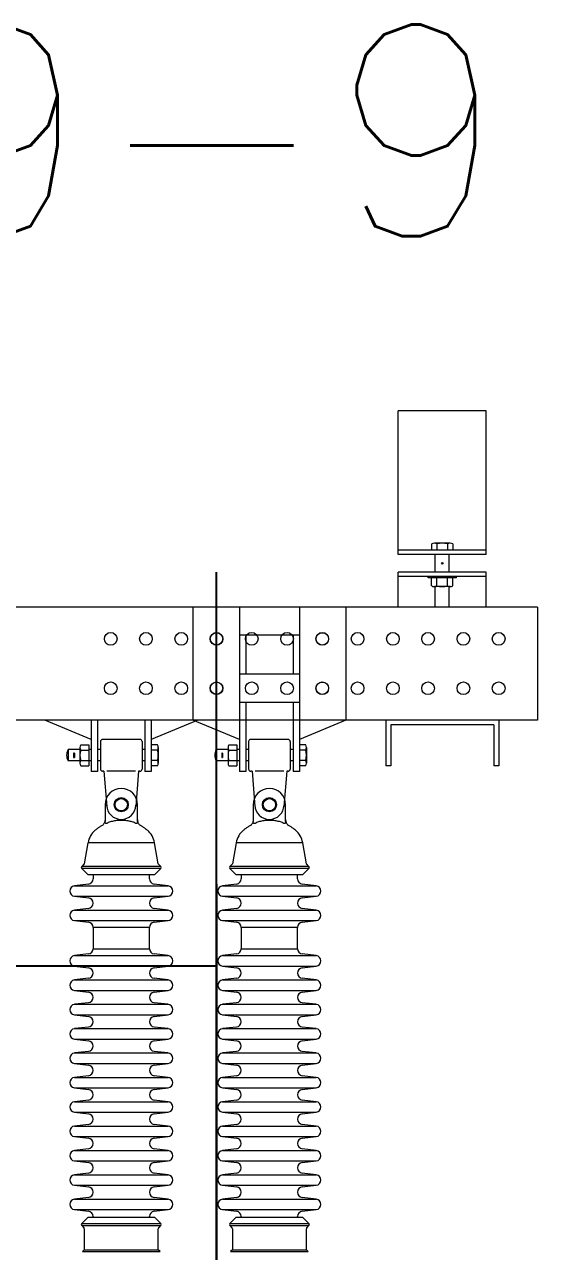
# Model space of a CAD drawing. Header units: millimetres. Extents: x -37020 to 35906, y -101 to 52234.
# Drawn here: x -218.563 to -217.836, y 328.343 to 330.082 of the extents above; entities that cross this region are included whole.
import ezdxf

# ---------------------------------------------------------------- set-up
doc = ezdxf.new("R2010")
doc.units = ezdxf.units.MM
doc.layers.add('Catenaria', color=2, linetype='Continuous')
doc.styles.add('Romans', font='romans.shx', dxfattribs={"width": 0.8})

msp = doc.modelspace()

# ---------------------------------------------------------------- linework, layer by layer
at = {"color": 251, "linetype": 'Continuous', "lineweight": 15}
for p, q in [((-218.0336, 329.3307, -5.8926), (-218.0336, 329.5342, -5.8926)), ((-217.9086, 329.5342, -5.8926), (-218.0336, 329.5342, -5.8926)), ((-217.9086, 329.3307, -5.8926), (-217.9086, 329.5342, -5.8926)), ((-217.9861, 329.3457, -5.8926), (-217.9861, 329.3367, -5.8926)), ((-217.9598, 329.3467, -5.8926), (-217.9823, 329.3467, -5.8926)), ((-217.9786, 329.3457, -5.8926), (-217.9786, 329.3367, -5.8926)), ((-217.9636, 329.3457, -5.8926), (-217.9636, 329.3367, -5.8926)), ((-217.9561, 329.3457, -5.8926), (-217.9561, 329.3367, -5.8926)), ((-217.9086, 329.3367, -5.8926), (-218.0336, 329.3367, -5.8926)), ((-217.9086, 329.3307, -5.8926), (-218.0336, 329.3307, -5.8926)), ((-217.9811, 329.3057, -5.8926), (-217.9811, 329.3307, -5.8926)), ((-217.9611, 329.3057, -5.8926), (-217.9611, 329.3307, -5.8926)), ((-218.0336, 329.2562, -5.8926), (-218.0336, 329.3057, -5.8926)), ((-217.9086, 329.3057, -5.8926), (-218.0336, 329.3057, -5.8926)), ((-217.9086, 329.2997, -5.8926), (-218.0336, 329.2997, -5.8926)), ((-217.9911, 329.2977, -5.8926), (-217.9911, 329.2997, -5.8926)), ((-217.9511, 329.2977, -5.8926), (-217.9911, 329.2977, -5.8926)), ((-217.9561, 329.2977, -5.8926), (-217.9861, 329.2977, -5.8926)), ((-217.9861, 329.2862, -5.8926), (-217.9861, 329.2977, -5.8926)), ((-217.9786, 329.2862, -5.8926), (-217.9786, 329.2977, -5.8926)), ((-217.9636, 329.2862, -5.8926), (-217.9636, 329.2977, -5.8926)), ((-217.9561, 329.2862, -5.8926), (-217.9561, 329.2977, -5.8926)), ((-217.9511, 329.2977, -5.8926), (-217.9511, 329.2997, -5.8926)), ((-217.9086, 329.2562, -5.8926), (-217.9086, 329.3057, -5.8926)), ((-217.9598, 329.2852, -5.8926), (-217.9823, 329.2852, -5.8926)), ((-217.9811, 329.2562, -5.8926), (-217.9811, 329.2852, -5.8926)), ((-217.9611, 329.2562, -5.8926), (-217.9611, 329.2852, -5.8926)), ((-217.8361, 329.2562, -5.8926), (-219.6061, 329.2562, -5.8926)), ((-218.3076, 329.2562, -5.8926), (-218.5246, 329.2562, -5.8926)), ((-218.1076, 329.2562, -5.8926), (-218.3246, 329.2562, -5.8926)), ((-218.3246, 329.2562, -5.8926), (-218.3246, 329.0962, -5.8926)), ((-218.2586, 329.2562, -5.8926), (-218.2586, 329.0232, -5.8926)), ((-218.0076, 329.2562, -5.8926), (-218.2246, 329.2562, -5.8926)), ((-218.1736, 329.2562, -5.8926), (-218.1736, 329.0232, -5.8926)), ((-218.1076, 329.2562, -5.8926), (-218.1076, 329.0962, -5.8926)), ((-217.8361, 329.2562, -5.8926), (-217.8361, 329.0962, -5.8926)), ((-218.1736, 329.2162, -5.8926), (-218.2586, 329.2162, -5.8926)), ((-218.2496, 329.2162, -5.8926), (-218.2496, 329.1612, -5.8926)), ((-218.1826, 329.2162, -5.8926), (-218.1826, 329.1612, -5.8926)), ((-218.1736, 329.1612, -5.8926), (-218.2586, 329.1612, -5.8926)), ((-218.1736, 329.1212, -5.8926), (-218.2586, 329.1212, -5.8926)), ((-218.2496, 329.1212, -5.8926), (-218.2496, 329.0232, -5.8926)), ((-218.1826, 329.1212, -5.8926), (-218.1826, 329.0232, -5.8926)), ((-217.8361, 329.0962, -5.8926), (-219.6061, 329.0962, -5.8926)), ((-218.4686, 329.0687, -5.8926), (-218.5346, 329.0962, -5.8926)), ((-218.4686, 329.0962, -5.8926), (-218.4686, 329.0232, -5.8926)), ((-218.4596, 329.0962, -5.8926), (-218.4596, 329.0232, -5.8926)), ((-218.3926, 329.0962, -5.8926), (-218.3926, 329.0232, -5.8926)), ((-218.3176, 329.0962, -5.8926), (-218.3836, 329.0687, -5.8926)), ((-218.3836, 329.0962, -5.8926), (-218.3836, 329.0232, -5.8926)), ((-218.2586, 329.0687, -5.8926), (-218.3246, 329.0962, -5.8926)), ((-218.1076, 329.0962, -5.8926), (-218.1736, 329.0687, -5.8926)), ((-218.0511, 329.0962, -5.8926), (-218.0511, 329.0312, -5.8926)), ((-217.8981, 329.0892, -5.8926), (-218.0441, 329.0892, -5.8926)), ((-218.0441, 329.0892, -5.8926), (-218.0441, 329.0312, -5.8926)), ((-217.8981, 329.0892, -5.8926), (-217.8981, 329.0312, -5.8926)), ((-217.8911, 329.0962, -5.8926), (-217.8911, 329.0312, -5.8926)), ((-218.4556, 329.0657, -5.8926), (-218.4556, 329.0267, -5.8926)), ((-218.3996, 329.0687, -5.8926), (-218.4526, 329.0687, -5.8926)), ((-218.3966, 329.0657, -5.8926), (-218.3966, 329.0267, -5.8926)), ((-218.2456, 329.0657, -5.8926), (-218.2456, 329.0267, -5.8926)), ((-218.1896, 329.0687, -5.8926), (-218.2426, 329.0687, -5.8926)), ((-218.1866, 329.0657, -5.8926), (-218.1866, 329.0267, -5.8926)), ((-218.4846, 329.0542, -5.8926), (-218.5016, 329.0542, -5.8926)), ((-218.5016, 329.0542, -5.8926), (-218.5016, 329.0382, -5.8926)), ((-218.4936, 329.0491, -5.8926), (-218.4936, 329.0432, -5.8926)), ((-218.4926, 329.0491, -5.8926), (-218.4926, 329.0432, -5.8926)), ((-218.4846, 329.0574, -5.8926), (-218.4846, 329.0349, -5.8926)), ((-218.4836, 329.0612, -5.8926), (-218.4721, 329.0612, -5.8926)), ((-218.4836, 329.0537, -5.8926), (-218.4721, 329.0537, -5.8926)), ((-218.4721, 329.0612, -5.8926), (-218.4721, 329.0312, -5.8926)), ((-218.4686, 329.0542, -5.8926), (-218.4721, 329.0542, -5.8926)), ((-218.4556, 329.0542, -5.8926), (-218.4596, 329.0542, -5.8926)), ((-218.3926, 329.0542, -5.8926), (-218.3966, 329.0542, -5.8926)), ((-218.3746, 329.0612, -5.8926), (-218.3836, 329.0612, -5.8926)), ((-218.3746, 329.0537, -5.8926), (-218.3836, 329.0537, -5.8926)), ((-218.3736, 329.0574, -5.8926), (-218.3736, 329.0349, -5.8926)), ((-218.2746, 329.0542, -5.8926), (-218.2916, 329.0542, -5.8926)), ((-218.2916, 329.0542, -5.8926), (-218.2916, 329.0382, -5.8926)), ((-218.2836, 329.0491, -5.8926), (-218.2836, 329.0432, -5.8926)), ((-218.2826, 329.0491, -5.8926), (-218.2826, 329.0432, -5.8926)), ((-218.2746, 329.0574, -5.8926), (-218.2746, 329.0349, -5.8926)), ((-218.2736, 329.0612, -5.8926), (-218.2621, 329.0612, -5.8926)), ((-218.2736, 329.0537, -5.8926), (-218.2621, 329.0537, -5.8926)), ((-218.2621, 329.0612, -5.8926), (-218.2621, 329.0312, -5.8926)), ((-218.2586, 329.0542, -5.8926), (-218.2621, 329.0542, -5.8926)), ((-218.2456, 329.0542, -5.8926), (-218.2496, 329.0542, -5.8926)), ((-218.1826, 329.0542, -5.8926), (-218.1866, 329.0542, -5.8926)), ((-218.1646, 329.0612, -5.8926), (-218.1736, 329.0612, -5.8926)), ((-218.1646, 329.0537, -5.8926), (-218.1736, 329.0537, -5.8926)), ((-218.1636, 329.0574, -5.8926), (-218.1636, 329.0349, -5.8926)), ((-218.4846, 329.0382, -5.8926), (-218.5016, 329.0382, -5.8926)), ((-218.4836, 329.0387, -5.8926), (-218.4721, 329.0387, -5.8926)), ((-218.4836, 329.0312, -5.8926), (-218.4721, 329.0312, -5.8926)), ((-218.4686, 329.0382, -5.8926), (-218.4721, 329.0382, -5.8926)), ((-218.4556, 329.0382, -5.8926), (-218.4596, 329.0382, -5.8926)), ((-218.3926, 329.0382, -5.8926), (-218.3966, 329.0382, -5.8926)), ((-218.3746, 329.0387, -5.8926), (-218.3836, 329.0387, -5.8926)), ((-218.3746, 329.0312, -5.8926), (-218.3836, 329.0312, -5.8926)), ((-218.2746, 329.0382, -5.8926), (-218.2916, 329.0382, -5.8926)), ((-218.2736, 329.0387, -5.8926), (-218.2621, 329.0387, -5.8926)), ((-218.2736, 329.0312, -5.8926), (-218.2621, 329.0312, -5.8926)), ((-218.2586, 329.0382, -5.8926), (-218.2621, 329.0382, -5.8926)), ((-218.2456, 329.0382, -5.8926), (-218.2496, 329.0382, -5.8926)), ((-218.1826, 329.0382, -5.8926), (-218.1866, 329.0382, -5.8926)), ((-218.1646, 329.0387, -5.8926), (-218.1736, 329.0387, -5.8926)), ((-218.1646, 329.0312, -5.8926), (-218.1736, 329.0312, -5.8926)), ((-218.0441, 329.0312, -5.8926), (-218.0511, 329.0312, -5.8926)), ((-217.8911, 329.0312, -5.8926), (-217.8981, 329.0312, -5.8926)), ((-218.4596, 329.0232, -5.8926), (-218.4686, 329.0232, -5.8926)), ((-218.4506, 329.0237, -5.8926), (-218.4526, 329.0237, -5.8926)), ((-218.4506, 329.0237, -5.8926), (-218.4467, 328.9738, -5.8926)), ((-218.4057, 329.0237, -5.8926), (-218.4465, 329.0237, -5.8926)), ((-218.4016, 329.0237, -5.8926), (-218.4055, 328.9738, -5.8926)), ((-218.3996, 329.0237, -5.8926), (-218.4016, 329.0237, -5.8926)), ((-218.3836, 329.0232, -5.8926), (-218.3926, 329.0232, -5.8926)), ((-218.2496, 329.0232, -5.8926), (-218.2586, 329.0232, -5.8926)), ((-218.2406, 329.0237, -5.8926), (-218.2426, 329.0237, -5.8926)), ((-218.2406, 329.0237, -5.8926), (-218.2367, 328.9738, -5.8926)), ((-218.1957, 329.0237, -5.8926), (-218.2365, 329.0237, -5.8926)), ((-218.1916, 329.0237, -5.8926), (-218.1955, 328.9738, -5.8926)), ((-218.1896, 329.0237, -5.8926), (-218.1916, 329.0237, -5.8926)), ((-218.1736, 329.0232, -5.8926), (-218.1826, 329.0232, -5.8926)), ((-218.4491, 328.9762, -5.8926), (-218.4491, 328.9524, -5.8926)), ((-218.4031, 328.9524, -5.8926), (-218.4031, 328.9762, -5.8926)), ((-218.2391, 328.9762, -5.8926), (-218.2391, 328.9524, -5.8926)), ((-218.1931, 328.9524, -5.8926), (-218.1931, 328.9762, -5.8926)), ((-218.4074, 328.9508, -5.8926), (-218.4081, 328.9515, -5.8926)), ((-218.4031, 328.9524, -5.8926), (-218.4032, 328.9519, -5.8926)), ((-218.1974, 328.9508, -5.8926), (-218.1981, 328.9515, -5.8926)), ((-218.1931, 328.9524, -5.8926), (-218.1932, 328.9519, -5.8926)), ((-218.4733, 328.9223, -5.8926), (-218.4786, 328.8922, -5.8926)), ((-218.3789, 328.9223, -5.8926), (-218.4733, 328.9223, -5.8926)), ((-218.3736, 328.8922, -5.8926), (-218.3789, 328.9223, -5.8926)), ((-218.2633, 328.9223, -5.8926), (-218.2686, 328.8922, -5.8926)), ((-218.1689, 328.9223, -5.8926), (-218.2633, 328.9223, -5.8926)), ((-218.1636, 328.8922, -5.8926), (-218.1689, 328.9223, -5.8926)), ((-218.4786, 328.8922, -5.8926), (-218.4822, 328.8886, -5.8926)), ((-218.37, 328.8886, -5.8926), (-218.3736, 328.8922, -5.8926)), ((-218.2686, 328.8922, -5.8926), (-218.2722, 328.8886, -5.8926)), ((-218.16, 328.8886, -5.8926), (-218.1636, 328.8922, -5.8926)), ((-218.37, 328.8886, -5.8926), (-218.4822, 328.8886, -5.8926)), ((-218.4822, 328.8858, -5.8926), (-218.4736, 328.8772, -5.8926)), ((-218.37, 328.8858, -5.8926), (-218.4822, 328.8858, -5.8926)), ((-218.4736, 328.8772, -5.8926), (-218.3786, 328.8772, -5.8926)), ((-218.4661, 328.8772, -5.8926), (-218.4661, 328.8712, -5.8926)), ((-218.3861, 328.8712, -5.8926), (-218.3861, 328.8772, -5.8926)), ((-218.3786, 328.8772, -5.8926), (-218.37, 328.8858, -5.8926)), ((-218.16, 328.8886, -5.8926), (-218.2722, 328.8886, -5.8926)), ((-218.2722, 328.8858, -5.8926), (-218.2636, 328.8772, -5.8926)), ((-218.16, 328.8858, -5.8926), (-218.2722, 328.8858, -5.8926)), ((-218.2636, 328.8772, -5.8926), (-218.1686, 328.8772, -5.8926)), ((-218.2561, 328.8772, -5.8926), (-218.2561, 328.8712, -5.8926)), ((-218.1761, 328.8712, -5.8926), (-218.1761, 328.8772, -5.8926)), ((-218.1686, 328.8772, -5.8926), (-218.16, 328.8858, -5.8926)), ((-218.4727, 328.8637, -5.8926), (-218.4925, 328.8614, -5.8926)), ((-218.4925, 328.8614, -5.8926), (-218.3597, 328.8614, -5.8926)), ((-218.3597, 328.8614, -5.8926), (-218.3795, 328.8637, -5.8926)), ((-218.2627, 328.8637, -5.8926), (-218.2825, 328.8614, -5.8926)), ((-218.2825, 328.8614, -5.8926), (-218.1497, 328.8614, -5.8926)), ((-218.1497, 328.8614, -5.8926), (-218.1695, 328.8637, -5.8926)), ((-218.4925, 328.8465, -5.8926), (-218.4727, 328.8441, -5.8926)), ((-218.4925, 328.8465, -5.8926), (-218.3597, 328.8465, -5.8926)), ((-218.3795, 328.8441, -5.8926), (-218.3597, 328.8465, -5.8926)), ((-218.2825, 328.8465, -5.8926), (-218.2627, 328.8441, -5.8926)), ((-218.2825, 328.8465, -5.8926), (-218.1497, 328.8465, -5.8926)), ((-218.1695, 328.8441, -5.8926), (-218.1497, 328.8465, -5.8926)), ((-218.4727, 328.8292, -5.8926), (-218.4925, 328.8269, -5.8926)), ((-218.4925, 328.8269, -5.8926), (-218.3597, 328.8269, -5.8926)), ((-218.3597, 328.8269, -5.8926), (-218.3795, 328.8292, -5.8926)), ((-218.2627, 328.8292, -5.8926), (-218.2825, 328.8269, -5.8926)), ((-218.2825, 328.8269, -5.8926), (-218.1497, 328.8269, -5.8926)), ((-218.1497, 328.8269, -5.8926), (-218.1695, 328.8292, -5.8926)), ((-218.4925, 328.812, -5.8926), (-218.4727, 328.8096, -5.8926)), ((-218.4925, 328.812, -5.8926), (-218.3597, 328.812, -5.8926)), ((-218.3795, 328.8096, -5.8926), (-218.3597, 328.812, -5.8926)), ((-218.2825, 328.812, -5.8926), (-218.2627, 328.8096, -5.8926)), ((-218.2825, 328.812, -5.8926), (-218.1497, 328.812, -5.8926)), ((-218.1695, 328.8096, -5.8926), (-218.1497, 328.812, -5.8926)), ((-218.4661, 328.8022, -5.8926), (-218.4661, 328.7722, -5.8926)), ((-218.3861, 328.8022, -5.8926), (-218.4661, 328.8022, -5.8926)), ((-218.3861, 328.7722, -5.8926), (-218.3861, 328.8022, -5.8926)), ((-218.2561, 328.8022, -5.8926), (-218.2561, 328.7722, -5.8926)), ((-218.1761, 328.8022, -5.8926), (-218.2561, 328.8022, -5.8926)), ((-218.1761, 328.7722, -5.8926), (-218.1761, 328.8022, -5.8926)), ((-218.4661, 328.7722, -5.8926), (-218.4261, 328.7722, -5.8926)), ((-218.4261, 328.7722, -5.8926), (-218.3861, 328.7722, -5.8926)), ((-218.2561, 328.7722, -5.8926), (-218.2161, 328.7722, -5.8926)), ((-218.2161, 328.7722, -5.8926), (-218.1761, 328.7722, -5.8926)), ((-218.4727, 328.7647, -5.8926), (-218.4925, 328.7624, -5.8926)), ((-218.4925, 328.7624, -5.8926), (-218.3597, 328.7624, -5.8926)), ((-218.3597, 328.7624, -5.8926), (-218.3795, 328.7647, -5.8926)), ((-218.2627, 328.7647, -5.8926), (-218.2825, 328.7624, -5.8926)), ((-218.2825, 328.7624, -5.8926), (-218.1497, 328.7624, -5.8926)), ((-218.1497, 328.7624, -5.8926), (-218.1695, 328.7647, -5.8926)), ((-218.4925, 328.7475, -5.8926), (-218.4727, 328.7451, -5.8926)), ((-218.4925, 328.7475, -5.8926), (-218.3597, 328.7475, -5.8926)), ((-218.3795, 328.7451, -5.8926), (-218.3597, 328.7475, -5.8926)), ((-218.2825, 328.7475, -5.8926), (-218.2627, 328.7451, -5.8926)), ((-218.2825, 328.7475, -5.8926), (-218.1497, 328.7475, -5.8926)), ((-218.1695, 328.7451, -5.8926), (-218.1497, 328.7475, -5.8926)), ((-218.4727, 328.7302, -5.8926), (-218.4925, 328.7279, -5.8926)), ((-218.4925, 328.7279, -5.8926), (-218.3597, 328.7279, -5.8926)), ((-218.3597, 328.7279, -5.8926), (-218.3795, 328.7302, -5.8926)), ((-218.2627, 328.7302, -5.8926), (-218.2825, 328.7279, -5.8926)), ((-218.2825, 328.7279, -5.8926), (-218.1497, 328.7279, -5.8926)), ((-218.1497, 328.7279, -5.8926), (-218.1695, 328.7302, -5.8926)), ((-218.4925, 328.713, -5.8926), (-218.4727, 328.7106, -5.8926)), ((-218.4925, 328.713, -5.8926), (-218.3597, 328.713, -5.8926)), ((-218.3795, 328.7106, -5.8926), (-218.3597, 328.713, -5.8926)), ((-218.2825, 328.713, -5.8926), (-218.2627, 328.7106, -5.8926)), ((-218.2825, 328.713, -5.8926), (-218.1497, 328.713, -5.8926)), ((-218.1695, 328.7106, -5.8926), (-218.1497, 328.713, -5.8926)), ((-218.4727, 328.6957, -5.8926), (-218.4925, 328.6934, -5.8926)), ((-218.4925, 328.6934, -5.8926), (-218.3597, 328.6934, -5.8926)), ((-218.3597, 328.6934, -5.8926), (-218.3795, 328.6957, -5.8926)), ((-218.2627, 328.6957, -5.8926), (-218.2825, 328.6934, -5.8926)), ((-218.2825, 328.6934, -5.8926), (-218.1497, 328.6934, -5.8926)), ((-218.1497, 328.6934, -5.8926), (-218.1695, 328.6957, -5.8926)), ((-218.4925, 328.6785, -5.8926), (-218.4727, 328.6761, -5.8926)), ((-218.4925, 328.6785, -5.8926), (-218.3597, 328.6785, -5.8926)), ((-218.3795, 328.6761, -5.8926), (-218.3597, 328.6785, -5.8926)), ((-218.2825, 328.6785, -5.8926), (-218.2627, 328.6761, -5.8926)), ((-218.2825, 328.6785, -5.8926), (-218.1497, 328.6785, -5.8926)), ((-218.1695, 328.6761, -5.8926), (-218.1497, 328.6785, -5.8926)), ((-218.4727, 328.6612, -5.8926), (-218.4925, 328.6589, -5.8926)), ((-218.4925, 328.6589, -5.8926), (-218.3597, 328.6589, -5.8926)), ((-218.3597, 328.6589, -5.8926), (-218.3795, 328.6612, -5.8926)), ((-218.2627, 328.6612, -5.8926), (-218.2825, 328.6589, -5.8926)), ((-218.2825, 328.6589, -5.8926), (-218.1497, 328.6589, -5.8926)), ((-218.1497, 328.6589, -5.8926), (-218.1695, 328.6612, -5.8926)), ((-218.4925, 328.644, -5.8926), (-218.4727, 328.6416, -5.8926)), ((-218.4925, 328.644, -5.8926), (-218.3597, 328.644, -5.8926)), ((-218.3795, 328.6416, -5.8926), (-218.3597, 328.644, -5.8926)), ((-218.2825, 328.644, -5.8926), (-218.2627, 328.6416, -5.8926)), ((-218.2825, 328.644, -5.8926), (-218.1497, 328.644, -5.8926)), ((-218.1695, 328.6416, -5.8926), (-218.1497, 328.644, -5.8926)), ((-218.4727, 328.6267, -5.8926), (-218.4925, 328.6244, -5.8926)), ((-218.4925, 328.6244, -5.8926), (-218.3597, 328.6244, -5.8926)), ((-218.3597, 328.6244, -5.8926), (-218.3795, 328.6267, -5.8926)), ((-218.2627, 328.6267, -5.8926), (-218.2825, 328.6244, -5.8926)), ((-218.2825, 328.6244, -5.8926), (-218.1497, 328.6244, -5.8926)), ((-218.1497, 328.6244, -5.8926), (-218.1695, 328.6267, -5.8926)), ((-218.4925, 328.6095, -5.8926), (-218.4727, 328.6071, -5.8926)), ((-218.4925, 328.6095, -5.8926), (-218.3597, 328.6095, -5.8926)), ((-218.3795, 328.6071, -5.8926), (-218.3597, 328.6095, -5.8926)), ((-218.2825, 328.6095, -5.8926), (-218.2627, 328.6071, -5.8926)), ((-218.2825, 328.6095, -5.8926), (-218.1497, 328.6095, -5.8926)), ((-218.1695, 328.6071, -5.8926), (-218.1497, 328.6095, -5.8926)), ((-218.4727, 328.5922, -5.8926), (-218.4925, 328.5899, -5.8926)), ((-218.4925, 328.5899, -5.8926), (-218.3597, 328.5899, -5.8926)), ((-218.3597, 328.5899, -5.8926), (-218.3795, 328.5922, -5.8926)), ((-218.2627, 328.5922, -5.8926), (-218.2825, 328.5899, -5.8926)), ((-218.2825, 328.5899, -5.8926), (-218.1497, 328.5899, -5.8926)), ((-218.1497, 328.5899, -5.8926), (-218.1695, 328.5922, -5.8926)), ((-218.4925, 328.575, -5.8926), (-218.4727, 328.5726, -5.8926)), ((-218.4925, 328.575, -5.8926), (-218.3597, 328.575, -5.8926)), ((-218.3795, 328.5726, -5.8926), (-218.3597, 328.575, -5.8926)), ((-218.2825, 328.575, -5.8926), (-218.2627, 328.5726, -5.8926)), ((-218.2825, 328.575, -5.8926), (-218.1497, 328.575, -5.8926)), ((-218.1695, 328.5726, -5.8926), (-218.1497, 328.575, -5.8926)), ((-218.4727, 328.5577, -5.8926), (-218.4925, 328.5554, -5.8926)), ((-218.4925, 328.5554, -5.8926), (-218.3597, 328.5554, -5.8926)), ((-218.3597, 328.5554, -5.8926), (-218.3795, 328.5577, -5.8926)), ((-218.2627, 328.5577, -5.8926), (-218.2825, 328.5554, -5.8926)), ((-218.2825, 328.5554, -5.8926), (-218.1497, 328.5554, -5.8926)), ((-218.1497, 328.5554, -5.8926), (-218.1695, 328.5577, -5.8926)), ((-218.4925, 328.5405, -5.8926), (-218.4727, 328.5381, -5.8926)), ((-218.4925, 328.5405, -5.8926), (-218.3597, 328.5405, -5.8926)), ((-218.4925, 328.5405, -5.8926), (-218.4727, 328.5381, -5.8926)), ((-218.4925, 328.5405, -5.8926), (-218.3597, 328.5405, -5.8926)), ((-218.3795, 328.5381, -5.8926), (-218.3597, 328.5405, -5.8926)), ((-218.3795, 328.5381, -5.8926), (-218.3597, 328.5405, -5.8926)), ((-218.2825, 328.5405, -5.8926), (-218.2627, 328.5381, -5.8926)), ((-218.2825, 328.5405, -5.8926), (-218.1497, 328.5405, -5.8926)), ((-218.1695, 328.5381, -5.8926), (-218.1497, 328.5405, -5.8926)), ((-218.4727, 328.5232, -5.8926), (-218.4925, 328.5209, -5.8926)), ((-218.4727, 328.5232, -5.8926), (-218.4925, 328.5209, -5.8926)), ((-218.4925, 328.5209, -5.8926), (-218.3597, 328.5209, -5.8926)), ((-218.4925, 328.5209, -5.8926), (-218.3597, 328.5209, -5.8926)), ((-218.3597, 328.5209, -5.8926), (-218.3795, 328.5232, -5.8926)), ((-218.3597, 328.5209, -5.8926), (-218.3795, 328.5232, -5.8926)), ((-218.2627, 328.5232, -5.8926), (-218.2825, 328.5209, -5.8926)), ((-218.2825, 328.5209, -5.8926), (-218.1497, 328.5209, -5.8926)), ((-218.1497, 328.5209, -5.8926), (-218.1695, 328.5232, -5.8926)), ((-218.4925, 328.506, -5.8926), (-218.4727, 328.5036, -5.8926)), ((-218.4925, 328.506, -5.8926), (-218.3597, 328.506, -5.8926)), ((-218.4925, 328.506, -5.8926), (-218.4727, 328.5036, -5.8926)), ((-218.4925, 328.506, -5.8926), (-218.3597, 328.506, -5.8926)), ((-218.3795, 328.5036, -5.8926), (-218.3597, 328.506, -5.8926)), ((-218.3795, 328.5036, -5.8926), (-218.3597, 328.506, -5.8926)), ((-218.2825, 328.506, -5.8926), (-218.2627, 328.5036, -5.8926)), ((-218.2825, 328.506, -5.8926), (-218.1497, 328.506, -5.8926)), ((-218.1695, 328.5036, -5.8926), (-218.1497, 328.506, -5.8926)), ((-218.4727, 328.4887, -5.8926), (-218.4925, 328.4864, -5.8926)), ((-218.4727, 328.4887, -5.8926), (-218.4925, 328.4864, -5.8926)), ((-218.4925, 328.4864, -5.8926), (-218.3597, 328.4864, -5.8926)), ((-218.4925, 328.4864, -5.8926), (-218.3597, 328.4864, -5.8926)), ((-218.3597, 328.4864, -5.8926), (-218.3795, 328.4887, -5.8926)), ((-218.3597, 328.4864, -5.8926), (-218.3795, 328.4887, -5.8926)), ((-218.2627, 328.4887, -5.8926), (-218.2825, 328.4864, -5.8926)), ((-218.2825, 328.4864, -5.8926), (-218.1497, 328.4864, -5.8926)), ((-218.1497, 328.4864, -5.8926), (-218.1695, 328.4887, -5.8926)), ((-218.4925, 328.4715, -5.8926), (-218.4727, 328.4691, -5.8926)), ((-218.4925, 328.4715, -5.8926), (-218.3597, 328.4715, -5.8926)), ((-218.4925, 328.4715, -5.8926), (-218.4727, 328.4691, -5.8926)), ((-218.4925, 328.4715, -5.8926), (-218.3597, 328.4715, -5.8926)), ((-218.3795, 328.4691, -5.8926), (-218.3597, 328.4715, -5.8926)), ((-218.3795, 328.4691, -5.8926), (-218.3597, 328.4715, -5.8926)), ((-218.2825, 328.4715, -5.8926), (-218.2627, 328.4691, -5.8926)), ((-218.2825, 328.4715, -5.8926), (-218.1497, 328.4715, -5.8926)), ((-218.1695, 328.4691, -5.8926), (-218.1497, 328.4715, -5.8926)), ((-218.4727, 328.4542, -5.8926), (-218.4925, 328.4519, -5.8926)), ((-218.4727, 328.4542, -5.8926), (-218.4925, 328.4519, -5.8926)), ((-218.4925, 328.4519, -5.8926), (-218.3597, 328.4519, -5.8926)), ((-218.4925, 328.4519, -5.8926), (-218.3597, 328.4519, -5.8926)), ((-218.3597, 328.4519, -5.8926), (-218.3795, 328.4542, -5.8926)), ((-218.3597, 328.4519, -5.8926), (-218.3795, 328.4542, -5.8926)), ((-218.2627, 328.4542, -5.8926), (-218.2825, 328.4519, -5.8926)), ((-218.2825, 328.4519, -5.8926), (-218.1497, 328.4519, -5.8926)), ((-218.1497, 328.4519, -5.8926), (-218.1695, 328.4542, -5.8926)), ((-218.4925, 328.437, -5.8926), (-218.4727, 328.4346, -5.8926)), ((-218.4925, 328.437, -5.8926), (-218.3597, 328.437, -5.8926)), ((-218.3795, 328.4346, -5.8926), (-218.3597, 328.437, -5.8926)), ((-218.2825, 328.437, -5.8926), (-218.2627, 328.4346, -5.8926)), ((-218.2825, 328.437, -5.8926), (-218.1497, 328.437, -5.8926)), ((-218.1695, 328.4346, -5.8926), (-218.1497, 328.437, -5.8926)), ((-218.4727, 328.4197, -5.8926), (-218.4925, 328.4174, -5.8926)), ((-218.4925, 328.4174, -5.8926), (-218.3597, 328.4174, -5.8926)), ((-218.3597, 328.4174, -5.8926), (-218.3795, 328.4197, -5.8926)), ((-218.2627, 328.4197, -5.8926), (-218.2825, 328.4174, -5.8926)), ((-218.2825, 328.4174, -5.8926), (-218.1497, 328.4174, -5.8926)), ((-218.1497, 328.4174, -5.8926), (-218.1695, 328.4197, -5.8926)), ((-218.4925, 328.4025, -5.8926), (-218.4727, 328.4001, -5.8926)), ((-218.4925, 328.4025, -5.8926), (-218.3597, 328.4025, -5.8926)), ((-218.4736, 328.3912, -5.8926), (-218.4822, 328.3826, -5.8926)), ((-218.3786, 328.3912, -5.8926), (-218.4736, 328.3912, -5.8926)), ((-218.4661, 328.3927, -5.8926), (-218.4661, 328.3912, -5.8926)), ((-218.3861, 328.3912, -5.8926), (-218.3861, 328.3927, -5.8926)), ((-218.3795, 328.4001, -5.8926), (-218.3597, 328.4025, -5.8926)), ((-218.37, 328.3826, -5.8926), (-218.3786, 328.3912, -5.8926)), ((-218.2825, 328.4025, -5.8926), (-218.2627, 328.4001, -5.8926)), ((-218.2825, 328.4025, -5.8926), (-218.1497, 328.4025, -5.8926)), ((-218.2636, 328.3912, -5.8926), (-218.2722, 328.3826, -5.8926)), ((-218.1686, 328.3912, -5.8926), (-218.2636, 328.3912, -5.8926)), ((-218.2561, 328.3927, -5.8926), (-218.2561, 328.3912, -5.8926)), ((-218.1761, 328.3912, -5.8926), (-218.1761, 328.3927, -5.8926)), ((-218.1695, 328.4001, -5.8926), (-218.1497, 328.4025, -5.8926)), ((-218.16, 328.3826, -5.8926), (-218.1686, 328.3912, -5.8926)), ((-218.4822, 328.3826, -5.8926), (-218.37, 328.3826, -5.8926)), ((-218.4822, 328.3798, -5.8926), (-218.4792, 328.3768, -5.8926)), ((-218.4822, 328.3798, -5.8926), (-218.37, 328.3798, -5.8926)), ((-218.4786, 328.3754, -5.8926), (-218.4786, 328.3457, -5.8926)), ((-218.3736, 328.3457, -5.8926), (-218.3736, 328.3754, -5.8926)), ((-218.373, 328.3768, -5.8926), (-218.37, 328.3798, -5.8926)), ((-218.2722, 328.3826, -5.8926), (-218.16, 328.3826, -5.8926)), ((-218.2722, 328.3798, -5.8926), (-218.2692, 328.3768, -5.8926)), ((-218.2722, 328.3798, -5.8926), (-218.16, 328.3798, -5.8926)), ((-218.2686, 328.3754, -5.8926), (-218.2686, 328.3457, -5.8926)), ((-218.1636, 328.3457, -5.8926), (-218.1636, 328.3754, -5.8926)), ((-218.163, 328.3768, -5.8926), (-218.16, 328.3798, -5.8926)), ((-218.4786, 328.3457, -5.8926), (-218.4811, 328.3432, -5.8926)), ((-218.4811, 328.3432, -5.8926), (-218.3711, 328.3432, -5.8926)), ((-218.4786, 328.3457, -5.8926), (-218.3736, 328.3457, -5.8926)), ((-218.3711, 328.3432, -5.8926), (-218.3736, 328.3457, -5.8926)), ((-218.2686, 328.3457, -5.8926), (-218.2711, 328.3432, -5.8926)), ((-218.2711, 328.3432, -5.8926), (-218.1611, 328.3432, -5.8926)), ((-218.2686, 328.3457, -5.8926), (-218.1636, 328.3457, -5.8926)), ((-218.1611, 328.3432, -5.8926), (-218.1636, 328.3457, -5.8926))]:
    msp.add_line(p, q, dxfattribs=at)
for centre, radius in [((-217.9711, 329.3182, -5.8926), 0.00102), ((-218.4411, 329.2112, -5.8926), 0.009), ((-218.3911, 329.2112, -5.8926), 0.009), ((-218.3411, 329.2112, -5.8926), 0.009), ((-218.2911, 329.2112, -5.8926), 0.009), ((-218.2911, 329.2112, -5.8926), 0.00875), ((-218.2411, 329.2112, -5.8926), 0.009), ((-218.1911, 329.2112, -5.8926), 0.009), ((-218.1411, 329.2112, -5.8926), 0.009), ((-218.1411, 329.2112, -5.8926), 0.00875), ((-218.0911, 329.2112, -5.8926), 0.009), ((-218.0411, 329.2112, -5.8926), 0.009), ((-217.9911, 329.2112, -5.8926), 0.009), ((-217.9411, 329.2112, -5.8926), 0.009), ((-217.8911, 329.2112, -5.8926), 0.009), ((-218.4411, 329.1412, -5.8926), 0.009), ((-218.3911, 329.1412, -5.8926), 0.009), ((-218.3411, 329.1412, -5.8926), 0.009), ((-218.2911, 329.1412, -5.8926), 0.009), ((-218.2911, 329.1412, -5.8926), 0.00875), ((-218.2411, 329.1412, -5.8926), 0.009), ((-218.1911, 329.1412, -5.8926), 0.009), ((-218.1411, 329.1412, -5.8926), 0.009), ((-218.1411, 329.1412, -5.8926), 0.00875), ((-218.0911, 329.1412, -5.8926), 0.009), ((-218.0411, 329.1412, -5.8926), 0.009), ((-217.9911, 329.1412, -5.8926), 0.009), ((-217.9411, 329.1412, -5.8926), 0.009), ((-217.8911, 329.1412, -5.8926), 0.009), ((-218.4261, 328.9762, -5.8926), 0.01), ((-218.4261, 328.9762, -5.8926), 0.00875), ((-218.2161, 328.9762, -5.8926), 0.01), ((-218.2161, 328.9762, -5.8926), 0.00875)]:
    msp.add_circle(centre, radius, dxfattribs=at)
for centre, radius, start, end in [((-217.9823, 329.3392, -5.8926), 0.00753, 60.1372, 119.8628), ((-217.9711, 329.3181, -5.8926), 0.0286, 74.8107, 105.1893), ((-217.9598, 329.3392, -5.8926), 0.00753, 60.1372, 119.8628), ((-217.9823, 329.2927, -5.8926), 0.00753, 240.1372, 299.8628), ((-217.9711, 329.3138, -5.8926), 0.0286, 254.8107, 285.1893), ((-217.9598, 329.2927, -5.8926), 0.00753, 240.1372, 299.8628), ((-218.4526, 329.0657, -5.8926), 0.003, 90, 180), ((-218.3996, 329.0657, -5.8926), 0.003, 0, 90), ((-218.2426, 329.0657, -5.8926), 0.003, 90, 180), ((-218.1896, 329.0657, -5.8926), 0.003, 0, 90), ((-218.4866, 329.0462, -5.8926), 0.017, 151.9275, 208.0725), ((-218.4931, 329.0462, -5.8926), 0.003, 80.4059, 99.5941), ((-218.4771, 329.0574, -5.8926), 0.00753, 150.1372, 209.8628), ((-218.456, 329.0462, -5.8926), 0.0286, 164.8107, 195.1893), ((-218.3811, 329.0574, -5.8926), 0.00753, 330.1372, 29.8628), ((-218.4022, 329.0462, -5.8926), 0.0286, 344.8107, 15.1893), ((-218.2766, 329.0462, -5.8926), 0.017, 151.9275, 208.0725), ((-218.2831, 329.0462, -5.8926), 0.003, 80.4059, 99.5941), ((-218.2671, 329.0574, -5.8926), 0.00753, 150.1372, 209.8628), ((-218.246, 329.0462, -5.8926), 0.0286, 164.8107, 195.1893), ((-218.1711, 329.0574, -5.8926), 0.00753, 330.1372, 29.8628), ((-218.1922, 329.0462, -5.8926), 0.0286, 344.8107, 15.1893), ((-218.4931, 329.0462, -5.8926), 0.003, 260.4059, 279.5941), ((-218.4771, 329.0349, -5.8926), 0.00753, 150.1372, 209.8628), ((-218.3811, 329.0349, -5.8926), 0.00753, 330.1372, 29.8628), ((-218.2831, 329.0462, -5.8926), 0.003, 260.4059, 279.5941), ((-218.2671, 329.0349, -5.8926), 0.00753, 150.1372, 209.8628), ((-218.1711, 329.0349, -5.8926), 0.00753, 330.1372, 29.8628), ((-218.4526, 329.0267, -5.8926), 0.003, 180, 270), ((-218.3996, 329.0267, -5.8926), 0.003, 270, 0), ((-218.2426, 329.0267, -5.8926), 0.003, 180, 270), ((-218.1896, 329.0267, -5.8926), 0.003, 270, 0), ((-218.4261, 328.9762, -5.8926), 0.023, 0, 180), ((-218.2161, 328.9762, -5.8926), 0.023, 0, 180), ((-218.4261, 328.9762, -5.8926), 0.0208, 182.4053, 357.5947), ((-218.2161, 328.9762, -5.8926), 0.0208, 182.4053, 357.5947), ((-218.4437, 328.9171, -5.8926), 0.03, 129.9284, 170), ((-218.4084, 328.9171, -5.8926), 0.03, 10, 50.0716), ((-218.2337, 328.9171, -5.8926), 0.03, 129.9284, 170), ((-218.1984, 328.9171, -5.8926), 0.03, 10, 50.0716), ((-218.4808, 328.8872, -5.8926), 0.002, 135, 225), ((-218.3714, 328.8872, -5.8926), 0.002, 315, 45), ((-218.2708, 328.8872, -5.8926), 0.002, 135, 225), ((-218.1614, 328.8872, -5.8926), 0.002, 315, 45), ((-218.4916, 328.8539, -5.8926), 0.0075, 96.9668, 263.0332), ((-218.4736, 328.8712, -5.8926), 0.0075, 276.9668, 0), ((-218.3786, 328.8712, -5.8926), 0.0075, 180, 263.0332), ((-218.3606, 328.8539, -5.8926), 0.0075, 276.9668, 83.0332), ((-218.2816, 328.8539, -5.8926), 0.0075, 96.9668, 263.0332), ((-218.2636, 328.8712, -5.8926), 0.0075, 276.9668, 0), ((-218.1686, 328.8712, -5.8926), 0.0075, 180, 263.0332), ((-218.1506, 328.8539, -5.8926), 0.0075, 276.9668, 83.0332), ((-218.4736, 328.8367, -5.8926), 0.0075, 276.9668, 83.0332), ((-218.3786, 328.8367, -5.8926), 0.0075, 96.9668, 263.0332), ((-218.2636, 328.8367, -5.8926), 0.0075, 276.9668, 83.0332), ((-218.1686, 328.8367, -5.8926), 0.0075, 96.9668, 263.0332), ((-218.4916, 328.8194, -5.8926), 0.0075, 96.9668, 263.0332), ((-218.3606, 328.8194, -5.8926), 0.0075, 276.9668, 83.0332), ((-218.2816, 328.8194, -5.8926), 0.0075, 96.9668, 263.0332), ((-218.1506, 328.8194, -5.8926), 0.0075, 276.9668, 83.0332), ((-218.4736, 328.8022, -5.8926), 0.0075, 0, 83.0332), ((-218.3786, 328.8022, -5.8926), 0.0075, 96.9668, 180), ((-218.2636, 328.8022, -5.8926), 0.0075, 0, 83.0332), ((-218.1686, 328.8022, -5.8926), 0.0075, 96.9668, 180), ((-218.4736, 328.7722, -5.8926), 0.0075, 276.9668, 0), ((-218.3786, 328.7722, -5.8926), 0.0075, 180, 263.0332), ((-218.2636, 328.7722, -5.8926), 0.0075, 276.9668, 0), ((-218.1686, 328.7722, -5.8926), 0.0075, 180, 263.0332), ((-218.4916, 328.7549, -5.8926), 0.0075, 96.9668, 263.0332), ((-218.3606, 328.7549, -5.8926), 0.0075, 276.9668, 83.0332), ((-218.2816, 328.7549, -5.8926), 0.0075, 96.9668, 263.0332), ((-218.1506, 328.7549, -5.8926), 0.0075, 276.9668, 83.0332), ((-218.4736, 328.7377, -5.8926), 0.0075, 276.9668, 83.0332), ((-218.3786, 328.7377, -5.8926), 0.0075, 96.9668, 263.0332), ((-218.2636, 328.7377, -5.8926), 0.0075, 276.9668, 83.0332), ((-218.1686, 328.7377, -5.8926), 0.0075, 96.9668, 263.0332), ((-218.4916, 328.7204, -5.8926), 0.0075, 96.9668, 263.0332), ((-218.3606, 328.7204, -5.8926), 0.0075, 276.9668, 83.0332), ((-218.2816, 328.7204, -5.8926), 0.0075, 96.9668, 263.0332), ((-218.1506, 328.7204, -5.8926), 0.0075, 276.9668, 83.0332), ((-218.4736, 328.7032, -5.8926), 0.0075, 276.9668, 83.0332), ((-218.3786, 328.7032, -5.8926), 0.0075, 96.9668, 263.0332), ((-218.2636, 328.7032, -5.8926), 0.0075, 276.9668, 83.0332), ((-218.1686, 328.7032, -5.8926), 0.0075, 96.9668, 263.0332), ((-218.4916, 328.6859, -5.8926), 0.0075, 96.9668, 263.0332), ((-218.3606, 328.6859, -5.8926), 0.0075, 276.9668, 83.0332), ((-218.2816, 328.6859, -5.8926), 0.0075, 96.9668, 263.0332), ((-218.1506, 328.6859, -5.8926), 0.0075, 276.9668, 83.0332), ((-218.4736, 328.6687, -5.8926), 0.0075, 276.9668, 83.0332), ((-218.3786, 328.6687, -5.8926), 0.0075, 96.9668, 263.0332), ((-218.2636, 328.6687, -5.8926), 0.0075, 276.9668, 83.0332), ((-218.1686, 328.6687, -5.8926), 0.0075, 96.9668, 263.0332), ((-218.4916, 328.6514, -5.8926), 0.0075, 96.9668, 263.0332), ((-218.3606, 328.6514, -5.8926), 0.0075, 276.9668, 83.0332), ((-218.2816, 328.6514, -5.8926), 0.0075, 96.9668, 263.0332), ((-218.1506, 328.6514, -5.8926), 0.0075, 276.9668, 83.0332), ((-218.4736, 328.6342, -5.8926), 0.0075, 276.9668, 83.0332), ((-218.3786, 328.6342, -5.8926), 0.0075, 96.9668, 263.0332), ((-218.2636, 328.6342, -5.8926), 0.0075, 276.9668, 83.0332), ((-218.1686, 328.6342, -5.8926), 0.0075, 96.9668, 263.0332), ((-218.4916, 328.6169, -5.8926), 0.0075, 96.9668, 263.0332), ((-218.3606, 328.6169, -5.8926), 0.0075, 276.9668, 83.0332), ((-218.2816, 328.6169, -5.8926), 0.0075, 96.9668, 263.0332), ((-218.1506, 328.6169, -5.8926), 0.0075, 276.9668, 83.0332), ((-218.4736, 328.5997, -5.8926), 0.0075, 276.9668, 83.0332), ((-218.3786, 328.5997, -5.8926), 0.0075, 96.9668, 263.0332), ((-218.2636, 328.5997, -5.8926), 0.0075, 276.9668, 83.0332), ((-218.1686, 328.5997, -5.8926), 0.0075, 96.9668, 263.0332), ((-218.4916, 328.5824, -5.8926), 0.0075, 96.9668, 263.0332), ((-218.3606, 328.5824, -5.8926), 0.0075, 276.9668, 83.0332), ((-218.2816, 328.5824, -5.8926), 0.0075, 96.9668, 263.0332), ((-218.1506, 328.5824, -5.8926), 0.0075, 276.9668, 83.0332), ((-218.4736, 328.5652, -5.8926), 0.0075, 276.9668, 83.0332), ((-218.3786, 328.5652, -5.8926), 0.0075, 96.9668, 263.0332), ((-218.2636, 328.5652, -5.8926), 0.0075, 276.9668, 83.0332), ((-218.1686, 328.5652, -5.8926), 0.0075, 96.9668, 263.0332), ((-218.4916, 328.5479, -5.8926), 0.0075, 96.9668, 263.0332), ((-218.4916, 328.5479, -5.8926), 0.0075, 96.9668, 263.0332), ((-218.3606, 328.5479, -5.8926), 0.0075, 276.9668, 83.0332), ((-218.3606, 328.5479, -5.8926), 0.0075, 276.9668, 83.0332), ((-218.2816, 328.5479, -5.8926), 0.0075, 96.9668, 263.0332), ((-218.1506, 328.5479, -5.8926), 0.0075, 276.9668, 83.0332), ((-218.4736, 328.5307, -5.8926), 0.0075, 276.9668, 83.0332), ((-218.4736, 328.5307, -5.8926), 0.0075, 276.9668, 83.0332), ((-218.3786, 328.5307, -5.8926), 0.0075, 96.9668, 263.0332), ((-218.3786, 328.5307, -5.8926), 0.0075, 96.9668, 263.0332), ((-218.2636, 328.5307, -5.8926), 0.0075, 276.9668, 83.0332), ((-218.1686, 328.5307, -5.8926), 0.0075, 96.9668, 263.0332), ((-218.4916, 328.5134, -5.8926), 0.0075, 96.9668, 263.0332), ((-218.4916, 328.5134, -5.8926), 0.0075, 96.9668, 263.0332), ((-218.3606, 328.5134, -5.8926), 0.0075, 276.9668, 83.0332), ((-218.3606, 328.5134, -5.8926), 0.0075, 276.9668, 83.0332), ((-218.2816, 328.5134, -5.8926), 0.0075, 96.9668, 263.0332), ((-218.1506, 328.5134, -5.8926), 0.0075, 276.9668, 83.0332), ((-218.4736, 328.4962, -5.8926), 0.0075, 276.9668, 83.0332), ((-218.4736, 328.4962, -5.8926), 0.0075, 276.9668, 83.0332), ((-218.3786, 328.4962, -5.8926), 0.0075, 96.9668, 263.0332), ((-218.3786, 328.4962, -5.8926), 0.0075, 96.9668, 263.0332), ((-218.2636, 328.4962, -5.8926), 0.0075, 276.9668, 83.0332), ((-218.1686, 328.4962, -5.8926), 0.0075, 96.9668, 263.0332), ((-218.4916, 328.4789, -5.8926), 0.0075, 96.9668, 263.0332), ((-218.4916, 328.4789, -5.8926), 0.0075, 96.9668, 263.0332), ((-218.3606, 328.4789, -5.8926), 0.0075, 276.9668, 83.0332), ((-218.3606, 328.4789, -5.8926), 0.0075, 276.9668, 83.0332), ((-218.2816, 328.4789, -5.8926), 0.0075, 96.9668, 263.0332), ((-218.1506, 328.4789, -5.8926), 0.0075, 276.9668, 83.0332), ((-218.4736, 328.4617, -5.8926), 0.0075, 276.9668, 83.0332), ((-218.4736, 328.4617, -5.8926), 0.0075, 276.9668, 83.0332), ((-218.3786, 328.4617, -5.8926), 0.0075, 96.9668, 263.0332), ((-218.3786, 328.4617, -5.8926), 0.0075, 96.9668, 263.0332), ((-218.2636, 328.4617, -5.8926), 0.0075, 276.9668, 83.0332), ((-218.1686, 328.4617, -5.8926), 0.0075, 96.9668, 263.0332), ((-218.4916, 328.4444, -5.8926), 0.0075, 96.9668, 263.0332), ((-218.3606, 328.4444, -5.8926), 0.0075, 276.9668, 83.0332), ((-218.2816, 328.4444, -5.8926), 0.0075, 96.9668, 263.0332), ((-218.1506, 328.4444, -5.8926), 0.0075, 276.9668, 83.0332), ((-218.4736, 328.4272, -5.8926), 0.0075, 276.9668, 83.0332), ((-218.3786, 328.4272, -5.8926), 0.0075, 96.9668, 263.0332), ((-218.2636, 328.4272, -5.8926), 0.0075, 276.9668, 83.0332), ((-218.1686, 328.4272, -5.8926), 0.0075, 96.9668, 263.0332), ((-218.4916, 328.4099, -5.8926), 0.0075, 96.9668, 263.0332), ((-218.3606, 328.4099, -5.8926), 0.0075, 276.9668, 83.0332), ((-218.2816, 328.4099, -5.8926), 0.0075, 96.9668, 263.0332), ((-218.1506, 328.4099, -5.8926), 0.0075, 276.9668, 83.0332), ((-218.4736, 328.3927, -5.8926), 0.0075, 0, 83.0332), ((-218.3786, 328.3927, -5.8926), 0.0075, 96.9668, 180), ((-218.2636, 328.3927, -5.8926), 0.0075, 0, 83.0332), ((-218.1686, 328.3927, -5.8926), 0.0075, 96.9668, 180), ((-218.4808, 328.3812, -5.8926), 0.002, 135, 225), ((-218.4806, 328.3754, -5.8926), 0.002, 0, 45), ((-218.3716, 328.3754, -5.8926), 0.002, 135, 180), ((-218.3714, 328.3812, -5.8926), 0.002, 315, 45), ((-218.2708, 328.3812, -5.8926), 0.002, 135, 225), ((-218.2706, 328.3754, -5.8926), 0.002, 0, 45), ((-218.1616, 328.3754, -5.8926), 0.002, 135, 180), ((-218.1614, 328.3812, -5.8926), 0.002, 315, 45)]:
    msp.add_arc(centre, radius, start, end, dxfattribs=at)
for points, knots in [([(-218.4521, 328.9473, -5.8926), (-218.4534, 328.9466, -5.8926), (-218.456, 328.9452, -5.8926), (-218.4596, 328.9428, -5.8926), (-218.4618, 328.941, -5.8926), (-218.4629, 328.9401, -5.8926)], [0, 0, 0, 0, 0.336643, 0.676338, 1, 1, 1, 1]), ([(-218.4491, 328.9553, -5.8926), (-218.4491, 328.9546, -5.8926), (-218.4492, 328.9532, -5.8926), (-218.4497, 328.9512, -5.8926), (-218.4506, 328.9493, -5.8926), (-218.4514, 328.948, -5.8926), (-218.452, 328.9474, -5.8926), (-218.4521, 328.9473, -5.8926)], [0, 0, 0, 0, 0.1618786, 0.3284551, 0.4903377, 0.6569471, 0.6898322, 0.6898322, 0.6898322, 0.6898322]), ([(-218.4441, 328.9515, -5.8926), (-218.4444, 328.9512, -5.8926), (-218.445, 328.9506, -5.8926), (-218.446, 328.9499, -5.8926), (-218.4469, 328.9494, -5.8926), (-218.4477, 328.9494, -5.8926), (-218.4483, 328.9497, -5.8926), (-218.449, 328.9506, -5.8926), (-218.449, 328.9517, -5.8926), (-218.4491, 328.9524, -5.8926)], [0, 0, 0, 0, 0.1456999, 0.2663806, 0.3776883, 0.4821934, 0.5908504, 0.712234, 1, 1, 1, 1]), ([(-218.4441, 328.9515, -5.8926), (-218.4422, 328.9521, -5.8926), (-218.4383, 328.9532, -5.8926), (-218.4322, 328.9542, -5.8926), (-218.4261, 328.9545, -5.8926), (-218.42, 328.9542, -5.8926), (-218.4139, 328.9532, -5.8926), (-218.41, 328.9521, -5.8926), (-218.4081, 328.9515, -5.8926)], [0, 0, 0, 0, 0.165608, 0.332349, 0.5, 0.667664, 0.834397, 1, 1, 1, 1]), ([(-218.4032, 328.9519, -5.8926), (-218.4032, 328.9514, -5.8926), (-218.4033, 328.9507, -5.8926), (-218.4037, 328.9499, -5.8926), (-218.4042, 328.9495, -5.8926), (-218.4049, 328.9494, -5.8926), (-218.4057, 328.9496, -5.8926), (-218.4065, 328.9501, -5.8926), (-218.4071, 328.9505, -5.8926), (-218.4074, 328.9508, -5.8926)], [0, 0, 0, 0, 0.239972, 0.37963, 0.4998, 0.614387, 0.731041, 0.854771, 1, 1, 1, 1]), ([(-218.4031, 328.9553, -5.8926), (-218.4031, 328.9546, -5.8926), (-218.403, 328.9532, -5.8926), (-218.4025, 328.9512, -5.8926), (-218.4016, 328.9493, -5.8926), (-218.4007, 328.948, -5.8926), (-218.4002, 328.9474, -5.8926), (-218.4001, 328.9473, -5.8926)], [0, 0, 0, 0, 0.1618786, 0.3284551, 0.4903377, 0.6569471, 0.693981, 0.693981, 0.693981, 0.693981]), ([(-218.3892, 328.9401, -5.8926), (-218.3901, 328.9409, -5.8926), (-218.3921, 328.9425, -5.8926), (-218.3954, 328.9447, -5.8926), (-218.3981, 328.9463, -5.8926), (-218.3997, 328.9471, -5.8926), (-218.4001, 328.9473, -5.8926)], [0, 0, 0, 0, 0.274899, 0.587477, 0.902101, 1, 1, 1, 1]), ([(-218.2421, 328.9473, -5.8926), (-218.2434, 328.9466, -5.8926), (-218.246, 328.9452, -5.8926), (-218.2496, 328.9428, -5.8926), (-218.2518, 328.941, -5.8926), (-218.2529, 328.9401, -5.8926)], [0, 0, 0, 0, 0.336643, 0.676338, 1, 1, 1, 1]), ([(-218.2391, 328.9553, -5.8926), (-218.2391, 328.9546, -5.8926), (-218.2392, 328.9532, -5.8926), (-218.2397, 328.9512, -5.8926), (-218.2406, 328.9493, -5.8926), (-218.2414, 328.948, -5.8926), (-218.242, 328.9474, -5.8926), (-218.2421, 328.9473, -5.8926)], [0, 0, 0, 0, 0.1618786, 0.3284551, 0.4903377, 0.6569471, 0.6898322, 0.6898322, 0.6898322, 0.6898322]), ([(-218.2341, 328.9515, -5.8926), (-218.2344, 328.9512, -5.8926), (-218.235, 328.9506, -5.8926), (-218.236, 328.9499, -5.8926), (-218.2369, 328.9494, -5.8926), (-218.2377, 328.9494, -5.8926), (-218.2383, 328.9497, -5.8926), (-218.239, 328.9506, -5.8926), (-218.239, 328.9517, -5.8926), (-218.2391, 328.9524, -5.8926)], [0, 0, 0, 0, 0.1456999, 0.2663806, 0.3776883, 0.4821934, 0.5908504, 0.712234, 1, 1, 1, 1]), ([(-218.2341, 328.9515, -5.8926), (-218.2322, 328.9521, -5.8926), (-218.2283, 328.9532, -5.8926), (-218.2222, 328.9542, -5.8926), (-218.2161, 328.9545, -5.8926), (-218.21, 328.9542, -5.8926), (-218.2039, 328.9532, -5.8926), (-218.2, 328.9521, -5.8926), (-218.1981, 328.9515, -5.8926)], [0, 0, 0, 0, 0.165608, 0.332349, 0.5, 0.667664, 0.834397, 1, 1, 1, 1]), ([(-218.1932, 328.9519, -5.8926), (-218.1932, 328.9514, -5.8926), (-218.1933, 328.9507, -5.8926), (-218.1937, 328.9499, -5.8926), (-218.1942, 328.9495, -5.8926), (-218.1949, 328.9494, -5.8926), (-218.1957, 328.9496, -5.8926), (-218.1965, 328.9501, -5.8926), (-218.1971, 328.9505, -5.8926), (-218.1974, 328.9508, -5.8926)], [0, 0, 0, 0, 0.239972, 0.37963, 0.4998, 0.614387, 0.731041, 0.854771, 1, 1, 1, 1]), ([(-218.1931, 328.9553, -5.8926), (-218.1931, 328.9546, -5.8926), (-218.193, 328.9532, -5.8926), (-218.1925, 328.9512, -5.8926), (-218.1916, 328.9493, -5.8926), (-218.1907, 328.948, -5.8926), (-218.1902, 328.9474, -5.8926), (-218.1901, 328.9473, -5.8926)], [0, 0, 0, 0, 0.1618786, 0.3284551, 0.4903377, 0.6569471, 0.693981, 0.693981, 0.693981, 0.693981]), ([(-218.1792, 328.9401, -5.8926), (-218.1801, 328.9409, -5.8926), (-218.1821, 328.9425, -5.8926), (-218.1854, 328.9447, -5.8926), (-218.1881, 328.9463, -5.8926), (-218.1897, 328.9471, -5.8926), (-218.1901, 328.9473, -5.8926)], [0, 0, 0, 0, 0.274899, 0.587477, 0.902101, 1, 1, 1, 1])]:
    msp.add_open_spline(points, degree=3, knots=knots, dxfattribs=at)
at = {"layer": 'Catenaria', "color": 1, "linetype": 'Continuous', "ltscale": 7}
msp.add_line((-218.291, 326.3057), (-218.291, 329.3057), dxfattribs=at)
at = {"layer": 'Catenaria', "color": 240, "ltscale": 0.1, "true_color": 0xed1f24}
for p, q in [((-218.291, 328.8634), (-218.291, 326.3086)), ((-219.291, 328.748), (-218.291, 328.748))]:
    msp.add_line(p, q, dxfattribs=at)

# ---------------------------------------------------------------- texts
at = {"layer": 'Catenaria', "color": 4, "style": 'Romans'}
msp.add_text('X-49-9', height=0.3, rotation=360, dxfattribs=at).set_placement((-219.5706, 329.7816))

doc.saveas('drawing.dxf')
